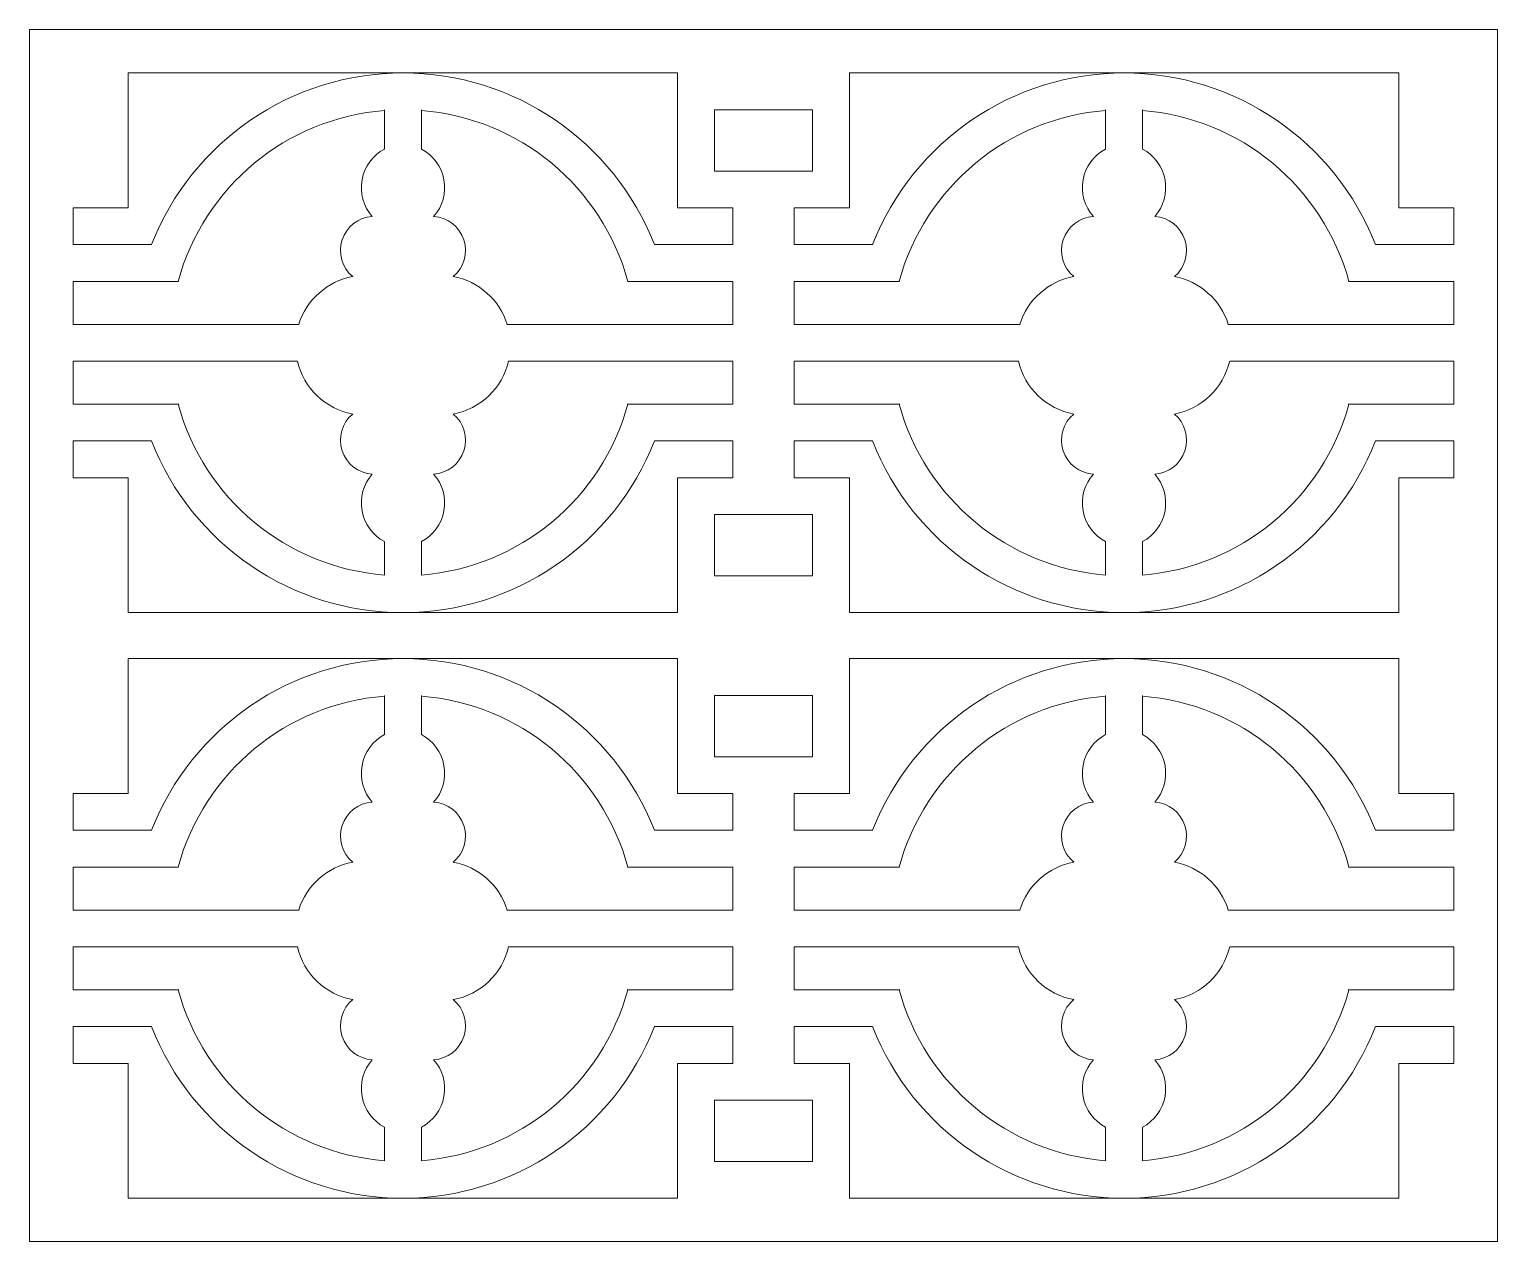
# Model space of a CAD drawing. Header units: centimetres. Extents: x -7.4 to 7.8, y -12.9 to 13.7.
# Drawn here: x -7.37 to 7.83, y -12.94 to -0.38 of the extents above; entities that cross this region are included whole.
import ezdxf

# ---------------------------------------------------------------- set-up
doc = ezdxf.new("R2010")
doc.units = ezdxf.units.CM
doc.header["$MEASUREMENT"] = 0
doc.layers.add('layer 1', color=7, linetype='Continuous')

msp = doc.modelspace()

# ---------------------------------------------------------------- linework, layer by layer
at = {"layer": 'layer 1', "color": 242, "lineweight": 9}
for points, knots in [([(-7.37067, -12.93698), (-7.37067, -12.93698), (7.83042, -12.93698), (7.83042, -12.93698), (7.83042, -12.93698), (7.83042, -12.93698), (7.83042, -0.38213), (7.83042, -0.38213), (7.83042, -0.38213), (7.83042, -0.38213), (-7.37067, -0.38213), (-7.37067, -0.38213), (-7.37067, -0.38213), (-7.37067, -0.38213), (-7.37067, -12.93698), (-7.37067, -12.93698), (-7.37067, -12.93698), (-7.37067, -12.93698), (-7.37067, -12.93698), (-7.37067, -12.93698)], [0, 0, 0, 0, 0.16666667, 0.16666667, 0.16666667, 0.16666667, 0.33333333, 0.33333333, 0.33333333, 0.33333333, 0.5, 0.5, 0.5, 0.5, 0.66666667, 0.66666667, 0.66666667, 0.66666667, 1, 1, 1, 1]), ([(-6.10185, -2.61187), (-6.10185, -2.61187), (-6.9177, -2.61187), (-6.9177, -2.61187), (-6.9177, -2.61187), (-6.9177, -2.61187), (-6.9177, -2.23081), (-6.9177, -2.23081), (-6.9177, -2.23081), (-6.9177, -2.23081), (-6.34611, -2.23081), (-6.34611, -2.23081), (-6.34611, -2.23081), (-6.34611, -2.23081), (-6.34611, -0.83361), (-6.34611, -0.83361), (-6.34611, -0.83361), (-6.34611, -0.83361), (-0.65915, -0.83361), (-0.65915, -0.83361), (-0.65915, -0.83361), (-0.65915, -0.83361), (-0.65915, -2.23081), (-0.65915, -2.23081), (-0.65915, -2.23081), (-0.65915, -2.23081), (-0.08757, -2.23081), (-0.08757, -2.23081), (-0.08757, -2.23081), (-0.08757, -2.23081), (-0.08757, -2.61187), (-0.08757, -2.61187), (-0.08757, -2.61187), (-0.08757, -2.61187), (-0.89953, -2.61187), (-0.89953, -2.61187), (-0.89953, -2.61187), (-1.31813, -1.53953), (-2.35149, -0.83361), (-3.50264, -0.83361), (-3.50264, -0.83361), (-4.65379, -0.83361), (-5.68715, -1.53953), (-6.10575, -2.61187)], [0, 0, 0, 0, 0.08333333, 0.08333333, 0.08333333, 0.08333333, 0.16666667, 0.16666667, 0.16666667, 0.16666667, 0.25, 0.25, 0.25, 0.25, 0.33333333, 0.33333333, 0.33333333, 0.33333333, 0.41666667, 0.41666667, 0.41666667, 0.41666667, 0.5, 0.5, 0.5, 0.5, 0.58333333, 0.58333333, 0.58333333, 0.58333333, 0.66666667, 0.66666667, 0.66666667, 0.66666667, 0.75, 0.75, 0.75, 0.75, 0.83333333, 0.83333333, 0.83333333, 0.83333333, 1, 1, 1, 1]), ([(1.36337, -2.61187), (1.36337, -2.61187), (0.54753, -2.61187), (0.54753, -2.61187), (0.54753, -2.61187), (0.54753, -2.61187), (0.54753, -2.23081), (0.54753, -2.23081), (0.54753, -2.23081), (0.54753, -2.23081), (1.11911, -2.23081), (1.11911, -2.23081), (1.11911, -2.23081), (1.11911, -2.23081), (1.11911, -0.83361), (1.11911, -0.83361), (1.11911, -0.83361), (1.11911, -0.83361), (6.80607, -0.83361), (6.80607, -0.83361), (6.80607, -0.83361), (6.80607, -0.83361), (6.80607, -2.23081), (6.80607, -2.23081), (6.80607, -2.23081), (6.80607, -2.23081), (7.37766, -2.23081), (7.37766, -2.23081), (7.37766, -2.23081), (7.37766, -2.23081), (7.37766, -2.61187), (7.37766, -2.61187), (7.37766, -2.61187), (7.37766, -2.61187), (6.5657, -2.61187), (6.5657, -2.61187), (6.5657, -2.61187), (6.1471, -1.53953), (5.11373, -0.83361), (3.96259, -0.83361), (3.96259, -0.83361), (2.81144, -0.83361), (1.77808, -1.53953), (1.35948, -2.61187)], [0, 0, 0, 0, 0.08333333, 0.08333333, 0.08333333, 0.08333333, 0.16666667, 0.16666667, 0.16666667, 0.16666667, 0.25, 0.25, 0.25, 0.25, 0.33333333, 0.33333333, 0.33333333, 0.33333333, 0.41666667, 0.41666667, 0.41666667, 0.41666667, 0.5, 0.5, 0.5, 0.5, 0.58333333, 0.58333333, 0.58333333, 0.58333333, 0.66666667, 0.66666667, 0.66666667, 0.66666667, 0.75, 0.75, 0.75, 0.75, 0.83333333, 0.83333333, 0.83333333, 0.83333333, 1, 1, 1, 1]), ([(-3.69317, -1.21466), (-3.69317, -1.21466), (-3.69317, -1.62127), (-3.69317, -1.62127), (-3.69317, -1.62127), (-3.81584, -1.68589), (-3.90199, -1.80334), (-3.92678, -1.93975), (-3.92678, -1.93975), (-3.95159, -2.07618), (-3.91227, -2.21643), (-3.82019, -2.32009), (-3.82019, -2.32009), (-3.96416, -2.32932), (-4.08799, -2.42535), (-4.13276, -2.56251), (-4.13276, -2.56251), (-4.17753, -2.69966), (-4.13422, -2.85026), (-4.02341, -2.94266), (-4.02341, -2.94266), (-4.28683, -2.99151), (-4.5017, -3.18189), (-4.58192, -3.43749)], [0, 0, 0, 0, 0.14285714, 0.14285714, 0.14285714, 0.14285714, 0.28571429, 0.28571429, 0.28571429, 0.28571429, 0.42857143, 0.42857143, 0.42857143, 0.42857143, 0.57142857, 0.57142857, 0.57142857, 0.57142857, 0.71428571, 0.71428571, 0.71428571, 0.71428571, 1, 1, 1, 1]), ([(-3.31211, -1.21466), (-3.31211, -1.21466), (-3.31211, -1.62127), (-3.31211, -1.62127), (-3.31211, -1.62127), (-3.18942, -1.68589), (-3.10327, -1.80334), (-3.07848, -1.93975), (-3.07848, -1.93975), (-3.05369, -2.07618), (-3.093, -2.21643), (-3.18509, -2.32009), (-3.18509, -2.32009), (-3.04111, -2.32932), (-2.91729, -2.42535), (-2.87252, -2.56251), (-2.87252, -2.56251), (-2.82773, -2.69966), (-2.87106, -2.85026), (-2.98185, -2.94266), (-2.98185, -2.94266), (-2.71845, -2.99151), (-2.50357, -3.18189), (-2.42334, -3.43749)], [0, 0, 0, 0, 0.14285714, 0.14285714, 0.14285714, 0.14285714, 0.28571429, 0.28571429, 0.28571429, 0.28571429, 0.42857143, 0.42857143, 0.42857143, 0.42857143, 0.57142857, 0.57142857, 0.57142857, 0.57142857, 0.71428571, 0.71428571, 0.71428571, 0.71428571, 1, 1, 1, 1]), ([(-0.27809, -1.84976), (-0.27809, -1.84976), (0.73806, -1.84976), (0.73806, -1.84976), (0.73806, -1.84976), (0.73806, -1.84976), (0.73806, -1.21466), (0.73806, -1.21466), (0.73806, -1.21466), (0.73806, -1.21466), (-0.27809, -1.21466), (-0.27809, -1.21466), (-0.27809, -1.21466), (-0.27809, -1.21466), (-0.27809, -1.84976), (-0.27809, -1.84976), (-0.27809, -1.84976), (-0.27809, -1.84976), (-0.27809, -1.84976), (-0.27809, -1.84976)], [0, 0, 0, 0, 0.16666667, 0.16666667, 0.16666667, 0.16666667, 0.33333333, 0.33333333, 0.33333333, 0.33333333, 0.5, 0.5, 0.5, 0.5, 0.66666667, 0.66666667, 0.66666667, 0.66666667, 1, 1, 1, 1]), ([(3.77206, -1.21466), (3.77206, -1.21466), (3.77206, -1.62127), (3.77206, -1.62127), (3.77206, -1.62127), (3.64938, -1.68589), (3.56323, -1.80334), (3.53843, -1.93975), (3.53843, -1.93975), (3.51364, -2.07618), (3.55296, -2.21643), (3.64504, -2.32009), (3.64504, -2.32009), (3.50106, -2.32932), (3.37724, -2.42535), (3.33246, -2.56251), (3.33246, -2.56251), (3.28769, -2.69966), (3.33101, -2.85026), (3.44181, -2.94266), (3.44181, -2.94266), (3.1784, -2.99151), (2.96352, -3.18189), (2.8833, -3.43749)], [0, 0, 0, 0, 0.14285714, 0.14285714, 0.14285714, 0.14285714, 0.28571429, 0.28571429, 0.28571429, 0.28571429, 0.42857143, 0.42857143, 0.42857143, 0.42857143, 0.57142857, 0.57142857, 0.57142857, 0.57142857, 0.71428571, 0.71428571, 0.71428571, 0.71428571, 1, 1, 1, 1]), ([(4.15311, -1.21466), (4.15311, -1.21466), (4.15311, -1.62127), (4.15311, -1.62127), (4.15311, -1.62127), (4.27579, -1.68589), (4.36194, -1.80334), (4.38674, -1.93975), (4.38674, -1.93975), (4.41154, -2.07618), (4.37223, -2.21643), (4.28013, -2.32009), (4.28013, -2.32009), (4.42411, -2.32932), (4.54794, -2.42535), (4.59271, -2.56251), (4.59271, -2.56251), (4.63748, -2.69966), (4.59417, -2.85026), (4.48337, -2.94266), (4.48337, -2.94266), (4.74678, -2.99151), (4.96166, -3.18189), (5.04187, -3.43749)], [0, 0, 0, 0, 0.14285714, 0.14285714, 0.14285714, 0.14285714, 0.28571429, 0.28571429, 0.28571429, 0.28571429, 0.42857143, 0.42857143, 0.42857143, 0.42857143, 0.57142857, 0.57142857, 0.57142857, 0.57142857, 0.71428571, 0.71428571, 0.71428571, 0.71428571, 1, 1, 1, 1]), ([(-3.69317, -1.2222), (-4.70787, -1.30256), (-5.56306, -2.01092), (-5.83093, -2.99292), (-5.83093, -2.99292), (-5.83093, -2.99292), (-5.82657, -2.99292), (-5.82657, -2.99292)], [0, 0, 0, 0, 0.33333333, 0.33333333, 0.33333333, 0.33333333, 1, 1, 1, 1]), ([(-3.31211, -1.2222), (-2.2974, -1.30256), (-1.44221, -2.01092), (-1.17435, -2.99292), (-1.17435, -2.99292), (-1.17435, -2.99292), (-1.17869, -2.99292), (-1.17869, -2.99292)], [0, 0, 0, 0, 0.33333333, 0.33333333, 0.33333333, 0.33333333, 1, 1, 1, 1]), ([(3.77206, -1.2222), (2.75735, -1.30256), (1.90215, -2.01092), (1.6343, -2.99292), (1.6343, -2.99292), (1.6343, -2.99292), (1.63865, -2.99292), (1.63865, -2.99292)], [0, 0, 0, 0, 0.33333333, 0.33333333, 0.33333333, 0.33333333, 1, 1, 1, 1]), ([(4.15311, -1.2222), (5.16782, -1.30256), (6.02302, -2.01092), (6.29088, -2.99292), (6.29088, -2.99292), (6.29088, -2.99292), (6.28653, -2.99292), (6.28653, -2.99292)], [0, 0, 0, 0, 0.33333333, 0.33333333, 0.33333333, 0.33333333, 1, 1, 1, 1]), ([(-4.57948, -3.43749), (-4.57948, -3.43749), (-6.9177, -3.43749), (-6.9177, -3.43749), (-6.9177, -3.43749), (-6.9177, -3.43749), (-6.9177, -2.99292), (-6.9177, -2.99292), (-6.9177, -2.99292), (-6.9177, -2.99292), (-5.83093, -2.99292), (-5.83093, -2.99292)], [0, 0, 0, 0, 0.25, 0.25, 0.25, 0.25, 0.5, 0.5, 0.5, 0.5, 1, 1, 1, 1]), ([(-1.17435, -2.99292), (-1.17435, -2.99292), (-0.08757, -2.99292), (-0.08757, -2.99292), (-0.08757, -2.99292), (-0.08757, -2.99292), (-0.08757, -3.43749), (-0.08757, -3.43749), (-0.08757, -3.43749), (-0.08757, -3.43749), (-2.42579, -3.43749), (-2.42579, -3.43749)], [0, 0, 0, 0, 0.25, 0.25, 0.25, 0.25, 0.5, 0.5, 0.5, 0.5, 1, 1, 1, 1]), ([(2.88575, -3.43749), (2.88575, -3.43749), (0.54753, -3.43749), (0.54753, -3.43749), (0.54753, -3.43749), (0.54753, -3.43749), (0.54753, -2.99292), (0.54753, -2.99292), (0.54753, -2.99292), (0.54753, -2.99292), (1.6343, -2.99292), (1.6343, -2.99292)], [0, 0, 0, 0, 0.25, 0.25, 0.25, 0.25, 0.5, 0.5, 0.5, 0.5, 1, 1, 1, 1]), ([(6.29088, -2.99292), (6.29088, -2.99292), (7.37766, -2.99292), (7.37766, -2.99292), (7.37766, -2.99292), (7.37766, -2.99292), (7.37766, -3.43749), (7.37766, -3.43749), (7.37766, -3.43749), (7.37766, -3.43749), (5.03943, -3.43749), (5.03943, -3.43749)], [0, 0, 0, 0, 0.25, 0.25, 0.25, 0.25, 0.5, 0.5, 0.5, 0.5, 1, 1, 1, 1]), ([(-5.82346, -4.26311), (-5.82346, -4.26311), (-5.83093, -4.26311), (-5.83093, -4.26311), (-5.83093, -4.26311), (-5.83093, -4.26311), (-6.9177, -4.26311), (-6.9177, -4.26311), (-6.9177, -4.26311), (-6.9177, -4.26311), (-6.9177, -3.81855), (-6.9177, -3.81855), (-6.9177, -3.81855), (-6.9177, -3.81855), (-4.59622, -3.81855), (-4.59622, -3.81855), (-4.59622, -3.81855), (-4.53092, -4.09852), (-4.30609, -4.31331), (-4.02341, -4.36573), (-4.02341, -4.36573), (-4.13422, -4.45813), (-4.17753, -4.60872), (-4.13276, -4.74589), (-4.13276, -4.74589), (-4.08799, -4.88304), (-3.96416, -4.97908), (-3.82019, -4.98831), (-3.82019, -4.98831), (-3.91227, -5.09198), (-3.95157, -5.23223), (-3.92678, -5.36865), (-3.92678, -5.36865), (-3.90199, -5.50507), (-3.81584, -5.62251), (-3.69317, -5.68714), (-3.69317, -5.68714), (-3.69317, -5.68714), (-3.69317, -6.03385), (-3.69317, -6.03385), (-3.69317, -6.03385), (-4.70787, -5.95349), (-5.56306, -5.24511), (-5.83093, -4.26311)], [0, 0, 0, 0, 0.08333333, 0.08333333, 0.08333333, 0.08333333, 0.16666667, 0.16666667, 0.16666667, 0.16666667, 0.25, 0.25, 0.25, 0.25, 0.33333333, 0.33333333, 0.33333333, 0.33333333, 0.41666667, 0.41666667, 0.41666667, 0.41666667, 0.5, 0.5, 0.5, 0.5, 0.58333333, 0.58333333, 0.58333333, 0.58333333, 0.66666667, 0.66666667, 0.66666667, 0.66666667, 0.75, 0.75, 0.75, 0.75, 0.83333333, 0.83333333, 0.83333333, 0.83333333, 1, 1, 1, 1]), ([(-1.17435, -4.26311), (-1.44221, -5.24511), (-2.2974, -5.95349), (-3.31211, -6.03385), (-3.31211, -6.03385), (-3.31211, -6.03385), (-3.31211, -5.68714), (-3.31211, -5.68714), (-3.31211, -5.68714), (-3.18944, -5.62251), (-3.10329, -5.50507), (-3.07848, -5.36865), (-3.07848, -5.36865), (-3.05369, -5.23223), (-3.093, -5.09198), (-3.18509, -4.98831), (-3.18509, -4.98831), (-3.0411, -4.97908), (-2.91729, -4.88304), (-2.87252, -4.74589), (-2.87252, -4.74589), (-2.82774, -4.60872), (-2.87106, -4.45813), (-2.98185, -4.36573), (-2.98185, -4.36573), (-2.69919, -4.31331), (-2.47435, -4.09852), (-2.40905, -3.81855), (-2.40905, -3.81855), (-2.40905, -3.81855), (-0.08757, -3.81855), (-0.08757, -3.81855), (-0.08757, -3.81855), (-0.08757, -3.81855), (-0.08757, -4.26311), (-0.08757, -4.26311), (-0.08757, -4.26311), (-0.08757, -4.26311), (-1.17435, -4.26311), (-1.17435, -4.26311), (-1.17435, -4.26311), (-1.17435, -4.26311), (-1.18181, -4.26311), (-1.18181, -4.26311)], [0, 0, 0, 0, 0.08333333, 0.08333333, 0.08333333, 0.08333333, 0.16666667, 0.16666667, 0.16666667, 0.16666667, 0.25, 0.25, 0.25, 0.25, 0.33333333, 0.33333333, 0.33333333, 0.33333333, 0.41666667, 0.41666667, 0.41666667, 0.41666667, 0.5, 0.5, 0.5, 0.5, 0.58333333, 0.58333333, 0.58333333, 0.58333333, 0.66666667, 0.66666667, 0.66666667, 0.66666667, 0.75, 0.75, 0.75, 0.75, 0.83333333, 0.83333333, 0.83333333, 0.83333333, 1, 1, 1, 1]), ([(1.6343, -4.26311), (1.90215, -5.24511), (2.75735, -5.95349), (3.77206, -6.03385), (3.77206, -6.03385), (3.77206, -6.03385), (3.77206, -5.68714), (3.77206, -5.68714), (3.77206, -5.68714), (3.64938, -5.62251), (3.56323, -5.50507), (3.53844, -5.36865), (3.53844, -5.36865), (3.51364, -5.23223), (3.55296, -5.09198), (3.64504, -4.98831), (3.64504, -4.98831), (3.50106, -4.97908), (3.37724, -4.88304), (3.33246, -4.74589), (3.33246, -4.74589), (3.28769, -4.60872), (3.33101, -4.45813), (3.44181, -4.36573), (3.44181, -4.36573), (3.15914, -4.31331), (2.9343, -4.09852), (2.869, -3.81855), (2.869, -3.81855), (2.869, -3.81855), (0.54753, -3.81855), (0.54753, -3.81855), (0.54753, -3.81855), (0.54753, -3.81855), (0.54753, -4.26311), (0.54753, -4.26311), (0.54753, -4.26311), (0.54753, -4.26311), (1.6343, -4.26311), (1.6343, -4.26311), (1.6343, -4.26311), (1.6343, -4.26311), (1.64177, -4.26311), (1.64177, -4.26311)], [0, 0, 0, 0, 0.08333333, 0.08333333, 0.08333333, 0.08333333, 0.16666667, 0.16666667, 0.16666667, 0.16666667, 0.25, 0.25, 0.25, 0.25, 0.33333333, 0.33333333, 0.33333333, 0.33333333, 0.41666667, 0.41666667, 0.41666667, 0.41666667, 0.5, 0.5, 0.5, 0.5, 0.58333333, 0.58333333, 0.58333333, 0.58333333, 0.66666667, 0.66666667, 0.66666667, 0.66666667, 0.75, 0.75, 0.75, 0.75, 0.83333333, 0.83333333, 0.83333333, 0.83333333, 1, 1, 1, 1]), ([(6.28342, -4.26311), (6.28342, -4.26311), (6.29088, -4.26311), (6.29088, -4.26311), (6.29088, -4.26311), (6.29088, -4.26311), (7.37766, -4.26311), (7.37766, -4.26311), (7.37766, -4.26311), (7.37766, -4.26311), (7.37766, -3.81855), (7.37766, -3.81855), (7.37766, -3.81855), (7.37766, -3.81855), (5.05617, -3.81855), (5.05617, -3.81855), (5.05617, -3.81855), (4.99087, -4.09852), (4.76604, -4.31331), (4.48337, -4.36573), (4.48337, -4.36573), (4.59417, -4.45813), (4.63748, -4.60872), (4.59271, -4.74589), (4.59271, -4.74589), (4.54794, -4.88304), (4.42411, -4.97908), (4.28013, -4.98831), (4.28013, -4.98831), (4.37223, -5.09198), (4.41154, -5.23223), (4.38673, -5.36865), (4.38673, -5.36865), (4.36194, -5.50507), (4.27579, -5.62251), (4.15311, -5.68714), (4.15311, -5.68714), (4.15311, -5.68714), (4.15311, -6.03385), (4.15311, -6.03385), (4.15311, -6.03385), (5.16782, -5.95349), (6.02302, -5.24511), (6.29088, -4.26311)], [0, 0, 0, 0, 0.08333333, 0.08333333, 0.08333333, 0.08333333, 0.16666667, 0.16666667, 0.16666667, 0.16666667, 0.25, 0.25, 0.25, 0.25, 0.33333333, 0.33333333, 0.33333333, 0.33333333, 0.41666667, 0.41666667, 0.41666667, 0.41666667, 0.5, 0.5, 0.5, 0.5, 0.58333333, 0.58333333, 0.58333333, 0.58333333, 0.66666667, 0.66666667, 0.66666667, 0.66666667, 0.75, 0.75, 0.75, 0.75, 0.83333333, 0.83333333, 0.83333333, 0.83333333, 1, 1, 1, 1]), ([(-6.34611, -6.42243), (-6.34611, -6.42243), (-6.34611, -5.02522), (-6.34611, -5.02522), (-6.34611, -5.02522), (-6.34611, -5.02522), (-6.9177, -5.02522), (-6.9177, -5.02522), (-6.9177, -5.02522), (-6.9177, -5.02522), (-6.9177, -4.64417), (-6.9177, -4.64417), (-6.9177, -4.64417), (-6.9177, -4.64417), (-6.10575, -4.64417), (-6.10575, -4.64417), (-6.10575, -4.64417), (-5.68715, -5.71652), (-4.65379, -6.42243), (-3.50264, -6.42243), (-3.50264, -6.42243), (-2.35149, -6.42243), (-1.31813, -5.71652), (-0.89953, -4.64417), (-0.89953, -4.64417), (-0.89953, -4.64417), (-0.08757, -4.64417), (-0.08757, -4.64417), (-0.08757, -4.64417), (-0.08757, -4.64417), (-0.08757, -5.02522), (-0.08757, -5.02522), (-0.08757, -5.02522), (-0.08757, -5.02522), (-0.65915, -5.02522), (-0.65915, -5.02522), (-0.65915, -5.02522), (-0.65915, -5.02522), (-0.65915, -6.42243), (-0.65915, -6.42243)], [0, 0, 0, 0, 0.09090909, 0.09090909, 0.09090909, 0.09090909, 0.18181818, 0.18181818, 0.18181818, 0.18181818, 0.27272727, 0.27272727, 0.27272727, 0.27272727, 0.36363636, 0.36363636, 0.36363636, 0.36363636, 0.45454545, 0.45454545, 0.45454545, 0.45454545, 0.54545455, 0.54545455, 0.54545455, 0.54545455, 0.63636364, 0.63636364, 0.63636364, 0.63636364, 0.72727273, 0.72727273, 0.72727273, 0.72727273, 0.81818182, 0.81818182, 0.81818182, 0.81818182, 1, 1, 1, 1]), ([(1.11911, -6.42243), (1.11911, -6.42243), (1.11911, -5.02522), (1.11911, -5.02522), (1.11911, -5.02522), (1.11911, -5.02522), (0.54753, -5.02522), (0.54753, -5.02522), (0.54753, -5.02522), (0.54753, -5.02522), (0.54753, -4.64417), (0.54753, -4.64417), (0.54753, -4.64417), (0.54753, -4.64417), (1.35948, -4.64417), (1.35948, -4.64417), (1.35948, -4.64417), (1.77808, -5.71652), (2.81144, -6.42243), (3.96259, -6.42243), (3.96259, -6.42243), (5.11373, -6.42243), (6.1471, -5.71652), (6.5657, -4.64417), (6.5657, -4.64417), (6.5657, -4.64417), (7.37766, -4.64417), (7.37766, -4.64417), (7.37766, -4.64417), (7.37766, -4.64417), (7.37766, -5.02522), (7.37766, -5.02522), (7.37766, -5.02522), (7.37766, -5.02522), (6.80607, -5.02522), (6.80607, -5.02522), (6.80607, -5.02522), (6.80607, -5.02522), (6.80607, -6.42243), (6.80607, -6.42243)], [0, 0, 0, 0, 0.09090909, 0.09090909, 0.09090909, 0.09090909, 0.18181818, 0.18181818, 0.18181818, 0.18181818, 0.27272727, 0.27272727, 0.27272727, 0.27272727, 0.36363636, 0.36363636, 0.36363636, 0.36363636, 0.45454545, 0.45454545, 0.45454545, 0.45454545, 0.54545455, 0.54545455, 0.54545455, 0.54545455, 0.63636364, 0.63636364, 0.63636364, 0.63636364, 0.72727273, 0.72727273, 0.72727273, 0.72727273, 0.81818182, 0.81818182, 0.81818182, 0.81818182, 1, 1, 1, 1]), ([(-0.27809, -5.40628), (-0.27809, -5.40628), (0.73806, -5.40628), (0.73806, -5.40628), (0.73806, -5.40628), (0.73806, -5.40628), (0.73806, -6.04137), (0.73806, -6.04137), (0.73806, -6.04137), (0.73806, -6.04137), (-0.27809, -6.04137), (-0.27809, -6.04137), (-0.27809, -6.04137), (-0.27809, -6.04137), (-0.27809, -5.40628), (-0.27809, -5.40628), (-0.27809, -5.40628), (-0.27809, -5.40628), (-0.27809, -5.40628), (-0.27809, -5.40628)], [0, 0, 0, 0, 0.16666667, 0.16666667, 0.16666667, 0.16666667, 0.33333333, 0.33333333, 0.33333333, 0.33333333, 0.5, 0.5, 0.5, 0.5, 0.66666667, 0.66666667, 0.66666667, 0.66666667, 1, 1, 1, 1]), ([(-6.34611, -6.42243), (-6.34611, -6.42243), (-0.65915, -6.42243), (-0.65915, -6.42243), (-0.65915, -6.42243), (-0.65915, -6.42243), (-6.34611, -6.42243), (-6.34611, -6.42243), (-6.34611, -6.42243), (-6.34611, -6.42243), (-6.34611, -6.42243), (-6.34611, -6.42243)], [0, 0, 0, 0, 0.25, 0.25, 0.25, 0.25, 0.5, 0.5, 0.5, 0.5, 1, 1, 1, 1]), ([(1.11911, -6.42243), (1.11911, -6.42243), (6.80607, -6.42243), (6.80607, -6.42243), (6.80607, -6.42243), (6.80607, -6.42243), (1.11911, -6.42243), (1.11911, -6.42243), (1.11911, -6.42243), (1.11911, -6.42243), (1.11911, -6.42243), (1.11911, -6.42243)], [0, 0, 0, 0, 0.25, 0.25, 0.25, 0.25, 0.5, 0.5, 0.5, 0.5, 1, 1, 1, 1]), ([(-6.10185, -8.677), (-6.10185, -8.677), (-6.9177, -8.677), (-6.9177, -8.677), (-6.9177, -8.677), (-6.9177, -8.677), (-6.9177, -8.29594), (-6.9177, -8.29594), (-6.9177, -8.29594), (-6.9177, -8.29594), (-6.34611, -8.29594), (-6.34611, -8.29594), (-6.34611, -8.29594), (-6.34611, -8.29594), (-6.34611, -6.89875), (-6.34611, -6.89875), (-6.34611, -6.89875), (-6.34611, -6.89875), (-0.65915, -6.89875), (-0.65915, -6.89875), (-0.65915, -6.89875), (-0.65915, -6.89875), (-0.65915, -8.29594), (-0.65915, -8.29594), (-0.65915, -8.29594), (-0.65915, -8.29594), (-0.08757, -8.29594), (-0.08757, -8.29594), (-0.08757, -8.29594), (-0.08757, -8.29594), (-0.08757, -8.677), (-0.08757, -8.677), (-0.08757, -8.677), (-0.08757, -8.677), (-0.89953, -8.677), (-0.89953, -8.677), (-0.89953, -8.677), (-1.31813, -7.60468), (-2.35149, -6.89875), (-3.50264, -6.89875), (-3.50264, -6.89875), (-4.65379, -6.89875), (-5.68715, -7.60468), (-6.10575, -8.677)], [0, 0, 0, 0, 0.08333333, 0.08333333, 0.08333333, 0.08333333, 0.16666667, 0.16666667, 0.16666667, 0.16666667, 0.25, 0.25, 0.25, 0.25, 0.33333333, 0.33333333, 0.33333333, 0.33333333, 0.41666667, 0.41666667, 0.41666667, 0.41666667, 0.5, 0.5, 0.5, 0.5, 0.58333333, 0.58333333, 0.58333333, 0.58333333, 0.66666667, 0.66666667, 0.66666667, 0.66666667, 0.75, 0.75, 0.75, 0.75, 0.83333333, 0.83333333, 0.83333333, 0.83333333, 1, 1, 1, 1]), ([(1.36337, -8.677), (1.36337, -8.677), (0.54753, -8.677), (0.54753, -8.677), (0.54753, -8.677), (0.54753, -8.677), (0.54753, -8.29594), (0.54753, -8.29594), (0.54753, -8.29594), (0.54753, -8.29594), (1.11911, -8.29594), (1.11911, -8.29594), (1.11911, -8.29594), (1.11911, -8.29594), (1.11911, -6.89875), (1.11911, -6.89875), (1.11911, -6.89875), (1.11911, -6.89875), (6.80607, -6.89875), (6.80607, -6.89875), (6.80607, -6.89875), (6.80607, -6.89875), (6.80607, -8.29594), (6.80607, -8.29594), (6.80607, -8.29594), (6.80607, -8.29594), (7.37766, -8.29594), (7.37766, -8.29594), (7.37766, -8.29594), (7.37766, -8.29594), (7.37766, -8.677), (7.37766, -8.677), (7.37766, -8.677), (7.37766, -8.677), (6.5657, -8.677), (6.5657, -8.677), (6.5657, -8.677), (6.1471, -7.60468), (5.11373, -6.89875), (3.96259, -6.89875), (3.96259, -6.89875), (2.81144, -6.89875), (1.77808, -7.60468), (1.35948, -8.677)], [0, 0, 0, 0, 0.08333333, 0.08333333, 0.08333333, 0.08333333, 0.16666667, 0.16666667, 0.16666667, 0.16666667, 0.25, 0.25, 0.25, 0.25, 0.33333333, 0.33333333, 0.33333333, 0.33333333, 0.41666667, 0.41666667, 0.41666667, 0.41666667, 0.5, 0.5, 0.5, 0.5, 0.58333333, 0.58333333, 0.58333333, 0.58333333, 0.66666667, 0.66666667, 0.66666667, 0.66666667, 0.75, 0.75, 0.75, 0.75, 0.83333333, 0.83333333, 0.83333333, 0.83333333, 1, 1, 1, 1]), ([(-3.69317, -7.28734), (-4.70787, -7.36771), (-5.56306, -8.07605), (-5.83093, -9.05806), (-5.83093, -9.05806), (-5.83093, -9.05806), (-5.82657, -9.05806), (-5.82657, -9.05806)], [0, 0, 0, 0, 0.33333333, 0.33333333, 0.33333333, 0.33333333, 1, 1, 1, 1]), ([(-3.69317, -7.27981), (-3.69317, -7.27981), (-3.69317, -7.68642), (-3.69317, -7.68642), (-3.69317, -7.68642), (-3.81584, -7.75104), (-3.90199, -7.86847), (-3.92678, -8.00489), (-3.92678, -8.00489), (-3.95159, -8.14131), (-3.91227, -8.28156), (-3.82019, -8.38522), (-3.82019, -8.38522), (-3.96416, -8.39446), (-4.08799, -8.49048), (-4.13276, -8.62764), (-4.13276, -8.62764), (-4.17753, -8.76479), (-4.13422, -8.91539), (-4.02341, -9.00779), (-4.02341, -9.00779), (-4.28683, -9.05664), (-4.5017, -9.24702), (-4.58192, -9.50262)], [0, 0, 0, 0, 0.14285714, 0.14285714, 0.14285714, 0.14285714, 0.28571429, 0.28571429, 0.28571429, 0.28571429, 0.42857143, 0.42857143, 0.42857143, 0.42857143, 0.57142857, 0.57142857, 0.57142857, 0.57142857, 0.71428571, 0.71428571, 0.71428571, 0.71428571, 1, 1, 1, 1]), ([(-3.31211, -7.27981), (-3.31211, -7.27981), (-3.31211, -7.68642), (-3.31211, -7.68642), (-3.31211, -7.68642), (-3.18942, -7.75104), (-3.10327, -7.86847), (-3.07848, -8.00489), (-3.07848, -8.00489), (-3.05369, -8.14131), (-3.093, -8.28156), (-3.18509, -8.38522), (-3.18509, -8.38522), (-3.04111, -8.39446), (-2.91729, -8.49048), (-2.87252, -8.62764), (-2.87252, -8.62764), (-2.82773, -8.76479), (-2.87106, -8.91539), (-2.98185, -9.00779), (-2.98185, -9.00779), (-2.71845, -9.05664), (-2.50357, -9.24702), (-2.42334, -9.50262)], [0, 0, 0, 0, 0.14285714, 0.14285714, 0.14285714, 0.14285714, 0.28571429, 0.28571429, 0.28571429, 0.28571429, 0.42857143, 0.42857143, 0.42857143, 0.42857143, 0.57142857, 0.57142857, 0.57142857, 0.57142857, 0.71428571, 0.71428571, 0.71428571, 0.71428571, 1, 1, 1, 1]), ([(-3.31211, -7.28734), (-2.2974, -7.36771), (-1.44221, -8.07605), (-1.17435, -9.05806), (-1.17435, -9.05806), (-1.17435, -9.05806), (-1.17869, -9.05806), (-1.17869, -9.05806)], [0, 0, 0, 0, 0.33333333, 0.33333333, 0.33333333, 0.33333333, 1, 1, 1, 1]), ([(-0.27809, -7.91489), (-0.27809, -7.91489), (0.73806, -7.91489), (0.73806, -7.91489), (0.73806, -7.91489), (0.73806, -7.91489), (0.73806, -7.27981), (0.73806, -7.27981), (0.73806, -7.27981), (0.73806, -7.27981), (-0.27809, -7.27981), (-0.27809, -7.27981), (-0.27809, -7.27981), (-0.27809, -7.27981), (-0.27809, -7.91489), (-0.27809, -7.91489), (-0.27809, -7.91489), (-0.27809, -7.91489), (-0.27809, -7.91489), (-0.27809, -7.91489)], [0, 0, 0, 0, 0.16666667, 0.16666667, 0.16666667, 0.16666667, 0.33333333, 0.33333333, 0.33333333, 0.33333333, 0.5, 0.5, 0.5, 0.5, 0.66666667, 0.66666667, 0.66666667, 0.66666667, 1, 1, 1, 1]), ([(3.77206, -7.28734), (2.75735, -7.36771), (1.90215, -8.07605), (1.6343, -9.05806), (1.6343, -9.05806), (1.6343, -9.05806), (1.63865, -9.05806), (1.63865, -9.05806)], [0, 0, 0, 0, 0.33333333, 0.33333333, 0.33333333, 0.33333333, 1, 1, 1, 1]), ([(3.77206, -7.27981), (3.77206, -7.27981), (3.77206, -7.68642), (3.77206, -7.68642), (3.77206, -7.68642), (3.64938, -7.75104), (3.56323, -7.86847), (3.53843, -8.00489), (3.53843, -8.00489), (3.51364, -8.14131), (3.55296, -8.28156), (3.64504, -8.38522), (3.64504, -8.38522), (3.50106, -8.39446), (3.37724, -8.49048), (3.33246, -8.62764), (3.33246, -8.62764), (3.28769, -8.76479), (3.33101, -8.91539), (3.44181, -9.00779), (3.44181, -9.00779), (3.1784, -9.05664), (2.96352, -9.24702), (2.8833, -9.50262)], [0, 0, 0, 0, 0.14285714, 0.14285714, 0.14285714, 0.14285714, 0.28571429, 0.28571429, 0.28571429, 0.28571429, 0.42857143, 0.42857143, 0.42857143, 0.42857143, 0.57142857, 0.57142857, 0.57142857, 0.57142857, 0.71428571, 0.71428571, 0.71428571, 0.71428571, 1, 1, 1, 1]), ([(4.15311, -7.27981), (4.15311, -7.27981), (4.15311, -7.68642), (4.15311, -7.68642), (4.15311, -7.68642), (4.27579, -7.75104), (4.36194, -7.86847), (4.38674, -8.00489), (4.38674, -8.00489), (4.41154, -8.14131), (4.37223, -8.28156), (4.28013, -8.38522), (4.28013, -8.38522), (4.42411, -8.39446), (4.54794, -8.49048), (4.59271, -8.62764), (4.59271, -8.62764), (4.63748, -8.76479), (4.59417, -8.91539), (4.48337, -9.00779), (4.48337, -9.00779), (4.74678, -9.05664), (4.96166, -9.24702), (5.04187, -9.50262)], [0, 0, 0, 0, 0.14285714, 0.14285714, 0.14285714, 0.14285714, 0.28571429, 0.28571429, 0.28571429, 0.28571429, 0.42857143, 0.42857143, 0.42857143, 0.42857143, 0.57142857, 0.57142857, 0.57142857, 0.57142857, 0.71428571, 0.71428571, 0.71428571, 0.71428571, 1, 1, 1, 1]), ([(4.15311, -7.28734), (5.16782, -7.36771), (6.02302, -8.07605), (6.29088, -9.05806), (6.29088, -9.05806), (6.29088, -9.05806), (6.28653, -9.05806), (6.28653, -9.05806)], [0, 0, 0, 0, 0.33333333, 0.33333333, 0.33333333, 0.33333333, 1, 1, 1, 1]), ([(-4.57948, -9.50262), (-4.57948, -9.50262), (-6.9177, -9.50262), (-6.9177, -9.50262), (-6.9177, -9.50262), (-6.9177, -9.50262), (-6.9177, -9.05806), (-6.9177, -9.05806), (-6.9177, -9.05806), (-6.9177, -9.05806), (-5.83093, -9.05806), (-5.83093, -9.05806)], [0, 0, 0, 0, 0.25, 0.25, 0.25, 0.25, 0.5, 0.5, 0.5, 0.5, 1, 1, 1, 1]), ([(-1.17435, -9.05806), (-1.17435, -9.05806), (-0.08757, -9.05806), (-0.08757, -9.05806), (-0.08757, -9.05806), (-0.08757, -9.05806), (-0.08757, -9.50262), (-0.08757, -9.50262), (-0.08757, -9.50262), (-0.08757, -9.50262), (-2.42579, -9.50262), (-2.42579, -9.50262)], [0, 0, 0, 0, 0.25, 0.25, 0.25, 0.25, 0.5, 0.5, 0.5, 0.5, 1, 1, 1, 1]), ([(2.88575, -9.50262), (2.88575, -9.50262), (0.54753, -9.50262), (0.54753, -9.50262), (0.54753, -9.50262), (0.54753, -9.50262), (0.54753, -9.05806), (0.54753, -9.05806), (0.54753, -9.05806), (0.54753, -9.05806), (1.6343, -9.05806), (1.6343, -9.05806)], [0, 0, 0, 0, 0.25, 0.25, 0.25, 0.25, 0.5, 0.5, 0.5, 0.5, 1, 1, 1, 1]), ([(6.29088, -9.05806), (6.29088, -9.05806), (7.37766, -9.05806), (7.37766, -9.05806), (7.37766, -9.05806), (7.37766, -9.05806), (7.37766, -9.50262), (7.37766, -9.50262), (7.37766, -9.50262), (7.37766, -9.50262), (5.03943, -9.50262), (5.03943, -9.50262)], [0, 0, 0, 0, 0.25, 0.25, 0.25, 0.25, 0.5, 0.5, 0.5, 0.5, 1, 1, 1, 1]), ([(-5.83093, -10.32824), (-5.56306, -11.31025), (-4.70787, -12.01862), (-3.69317, -12.09898), (-3.69317, -12.09898), (-3.69317, -12.09898), (-3.69317, -11.75227), (-3.69317, -11.75227), (-3.69317, -11.75227), (-3.81584, -11.68764), (-3.90199, -11.5702), (-3.92678, -11.43378), (-3.92678, -11.43378), (-3.95157, -11.29736), (-3.91227, -11.15711), (-3.82019, -11.05344), (-3.82019, -11.05344), (-3.96416, -11.04421), (-4.08799, -10.94817), (-4.13276, -10.81102), (-4.13276, -10.81102), (-4.17753, -10.67386), (-4.13422, -10.52326), (-4.02341, -10.43086), (-4.02341, -10.43086), (-4.30609, -10.37844), (-4.53092, -10.16366), (-4.59622, -9.88368), (-4.59622, -9.88368), (-4.59622, -9.88368), (-6.9177, -9.88368), (-6.9177, -9.88368), (-6.9177, -9.88368), (-6.9177, -9.88368), (-6.9177, -10.32824), (-6.9177, -10.32824), (-6.9177, -10.32824), (-6.9177, -10.32824), (-5.83093, -10.32824), (-5.83093, -10.32824), (-5.83093, -10.32824), (-5.83093, -10.32824), (-5.82346, -10.32824), (-5.82346, -10.32824)], [0, 0, 0, 0, 0.08333333, 0.08333333, 0.08333333, 0.08333333, 0.16666667, 0.16666667, 0.16666667, 0.16666667, 0.25, 0.25, 0.25, 0.25, 0.33333333, 0.33333333, 0.33333333, 0.33333333, 0.41666667, 0.41666667, 0.41666667, 0.41666667, 0.5, 0.5, 0.5, 0.5, 0.58333333, 0.58333333, 0.58333333, 0.58333333, 0.66666667, 0.66666667, 0.66666667, 0.66666667, 0.75, 0.75, 0.75, 0.75, 0.83333333, 0.83333333, 0.83333333, 0.83333333, 1, 1, 1, 1]), ([(-1.17435, -10.32824), (-1.44221, -11.31025), (-2.2974, -12.01862), (-3.31211, -12.09898), (-3.31211, -12.09898), (-3.31211, -12.09898), (-3.31211, -11.75227), (-3.31211, -11.75227), (-3.31211, -11.75227), (-3.18944, -11.68764), (-3.10329, -11.5702), (-3.07848, -11.43378), (-3.07848, -11.43378), (-3.05369, -11.29736), (-3.093, -11.15711), (-3.18509, -11.05344), (-3.18509, -11.05344), (-3.0411, -11.04421), (-2.91729, -10.94817), (-2.87252, -10.81102), (-2.87252, -10.81102), (-2.82774, -10.67386), (-2.87106, -10.52326), (-2.98185, -10.43086), (-2.98185, -10.43086), (-2.69919, -10.37844), (-2.47435, -10.16366), (-2.40905, -9.88368), (-2.40905, -9.88368), (-2.40905, -9.88368), (-0.08757, -9.88368), (-0.08757, -9.88368), (-0.08757, -9.88368), (-0.08757, -9.88368), (-0.08757, -10.32824), (-0.08757, -10.32824), (-0.08757, -10.32824), (-0.08757, -10.32824), (-1.17435, -10.32824), (-1.17435, -10.32824), (-1.17435, -10.32824), (-1.17435, -10.32824), (-1.18181, -10.32824), (-1.18181, -10.32824)], [0, 0, 0, 0, 0.08333333, 0.08333333, 0.08333333, 0.08333333, 0.16666667, 0.16666667, 0.16666667, 0.16666667, 0.25, 0.25, 0.25, 0.25, 0.33333333, 0.33333333, 0.33333333, 0.33333333, 0.41666667, 0.41666667, 0.41666667, 0.41666667, 0.5, 0.5, 0.5, 0.5, 0.58333333, 0.58333333, 0.58333333, 0.58333333, 0.66666667, 0.66666667, 0.66666667, 0.66666667, 0.75, 0.75, 0.75, 0.75, 0.83333333, 0.83333333, 0.83333333, 0.83333333, 1, 1, 1, 1]), ([(1.64177, -10.32824), (1.64177, -10.32824), (1.6343, -10.32824), (1.6343, -10.32824), (1.6343, -10.32824), (1.6343, -10.32824), (0.54753, -10.32824), (0.54753, -10.32824), (0.54753, -10.32824), (0.54753, -10.32824), (0.54753, -9.88368), (0.54753, -9.88368), (0.54753, -9.88368), (0.54753, -9.88368), (2.869, -9.88368), (2.869, -9.88368), (2.869, -9.88368), (2.9343, -10.16366), (3.15914, -10.37844), (3.44181, -10.43086), (3.44181, -10.43086), (3.33101, -10.52326), (3.28769, -10.67386), (3.33246, -10.81102), (3.33246, -10.81102), (3.37724, -10.94817), (3.50106, -11.04421), (3.64504, -11.05344), (3.64504, -11.05344), (3.55296, -11.15711), (3.51364, -11.29736), (3.53844, -11.43378), (3.53844, -11.43378), (3.56323, -11.5702), (3.64938, -11.68764), (3.77206, -11.75227), (3.77206, -11.75227), (3.77206, -11.75227), (3.77206, -12.09898), (3.77206, -12.09898), (3.77206, -12.09898), (2.75735, -12.01862), (1.90215, -11.31025), (1.6343, -10.32824)], [0, 0, 0, 0, 0.08333333, 0.08333333, 0.08333333, 0.08333333, 0.16666667, 0.16666667, 0.16666667, 0.16666667, 0.25, 0.25, 0.25, 0.25, 0.33333333, 0.33333333, 0.33333333, 0.33333333, 0.41666667, 0.41666667, 0.41666667, 0.41666667, 0.5, 0.5, 0.5, 0.5, 0.58333333, 0.58333333, 0.58333333, 0.58333333, 0.66666667, 0.66666667, 0.66666667, 0.66666667, 0.75, 0.75, 0.75, 0.75, 0.83333333, 0.83333333, 0.83333333, 0.83333333, 1, 1, 1, 1]), ([(6.29088, -10.32824), (6.02302, -11.31025), (5.16782, -12.01862), (4.15311, -12.09898), (4.15311, -12.09898), (4.15311, -12.09898), (4.15311, -11.75227), (4.15311, -11.75227), (4.15311, -11.75227), (4.27579, -11.68764), (4.36194, -11.5702), (4.38673, -11.43378), (4.38673, -11.43378), (4.41154, -11.29736), (4.37223, -11.15711), (4.28013, -11.05344), (4.28013, -11.05344), (4.42411, -11.04421), (4.54794, -10.94817), (4.59271, -10.81102), (4.59271, -10.81102), (4.63748, -10.67386), (4.59417, -10.52326), (4.48337, -10.43086), (4.48337, -10.43086), (4.76604, -10.37844), (4.99087, -10.16366), (5.05617, -9.88368), (5.05617, -9.88368), (5.05617, -9.88368), (7.37766, -9.88368), (7.37766, -9.88368), (7.37766, -9.88368), (7.37766, -9.88368), (7.37766, -10.32824), (7.37766, -10.32824), (7.37766, -10.32824), (7.37766, -10.32824), (6.29088, -10.32824), (6.29088, -10.32824), (6.29088, -10.32824), (6.29088, -10.32824), (6.28342, -10.32824), (6.28342, -10.32824)], [0, 0, 0, 0, 0.08333333, 0.08333333, 0.08333333, 0.08333333, 0.16666667, 0.16666667, 0.16666667, 0.16666667, 0.25, 0.25, 0.25, 0.25, 0.33333333, 0.33333333, 0.33333333, 0.33333333, 0.41666667, 0.41666667, 0.41666667, 0.41666667, 0.5, 0.5, 0.5, 0.5, 0.58333333, 0.58333333, 0.58333333, 0.58333333, 0.66666667, 0.66666667, 0.66666667, 0.66666667, 0.75, 0.75, 0.75, 0.75, 0.83333333, 0.83333333, 0.83333333, 0.83333333, 1, 1, 1, 1]), ([(-6.34611, -12.48756), (-6.34611, -12.48756), (-6.34611, -11.09036), (-6.34611, -11.09036), (-6.34611, -11.09036), (-6.34611, -11.09036), (-6.9177, -11.09036), (-6.9177, -11.09036), (-6.9177, -11.09036), (-6.9177, -11.09036), (-6.9177, -10.7093), (-6.9177, -10.7093), (-6.9177, -10.7093), (-6.9177, -10.7093), (-6.10575, -10.7093), (-6.10575, -10.7093), (-6.10575, -10.7093), (-5.68715, -11.78165), (-4.65379, -12.48756), (-3.50264, -12.48756), (-3.50264, -12.48756), (-2.35149, -12.48756), (-1.31813, -11.78165), (-0.89953, -10.7093), (-0.89953, -10.7093), (-0.89953, -10.7093), (-0.08757, -10.7093), (-0.08757, -10.7093), (-0.08757, -10.7093), (-0.08757, -10.7093), (-0.08757, -11.09036), (-0.08757, -11.09036), (-0.08757, -11.09036), (-0.08757, -11.09036), (-0.65915, -11.09036), (-0.65915, -11.09036), (-0.65915, -11.09036), (-0.65915, -11.09036), (-0.65915, -12.48756), (-0.65915, -12.48756)], [0, 0, 0, 0, 0.09090909, 0.09090909, 0.09090909, 0.09090909, 0.18181818, 0.18181818, 0.18181818, 0.18181818, 0.27272727, 0.27272727, 0.27272727, 0.27272727, 0.36363636, 0.36363636, 0.36363636, 0.36363636, 0.45454545, 0.45454545, 0.45454545, 0.45454545, 0.54545455, 0.54545455, 0.54545455, 0.54545455, 0.63636364, 0.63636364, 0.63636364, 0.63636364, 0.72727273, 0.72727273, 0.72727273, 0.72727273, 0.81818182, 0.81818182, 0.81818182, 0.81818182, 1, 1, 1, 1]), ([(1.11911, -12.48756), (1.11911, -12.48756), (1.11911, -11.09036), (1.11911, -11.09036), (1.11911, -11.09036), (1.11911, -11.09036), (0.54753, -11.09036), (0.54753, -11.09036), (0.54753, -11.09036), (0.54753, -11.09036), (0.54753, -10.7093), (0.54753, -10.7093), (0.54753, -10.7093), (0.54753, -10.7093), (1.35948, -10.7093), (1.35948, -10.7093), (1.35948, -10.7093), (1.77808, -11.78165), (2.81144, -12.48756), (3.96259, -12.48756), (3.96259, -12.48756), (5.11373, -12.48756), (6.1471, -11.78165), (6.5657, -10.7093), (6.5657, -10.7093), (6.5657, -10.7093), (7.37766, -10.7093), (7.37766, -10.7093), (7.37766, -10.7093), (7.37766, -10.7093), (7.37766, -11.09036), (7.37766, -11.09036), (7.37766, -11.09036), (7.37766, -11.09036), (6.80607, -11.09036), (6.80607, -11.09036), (6.80607, -11.09036), (6.80607, -11.09036), (6.80607, -12.48756), (6.80607, -12.48756)], [0, 0, 0, 0, 0.09090909, 0.09090909, 0.09090909, 0.09090909, 0.18181818, 0.18181818, 0.18181818, 0.18181818, 0.27272727, 0.27272727, 0.27272727, 0.27272727, 0.36363636, 0.36363636, 0.36363636, 0.36363636, 0.45454545, 0.45454545, 0.45454545, 0.45454545, 0.54545455, 0.54545455, 0.54545455, 0.54545455, 0.63636364, 0.63636364, 0.63636364, 0.63636364, 0.72727273, 0.72727273, 0.72727273, 0.72727273, 0.81818182, 0.81818182, 0.81818182, 0.81818182, 1, 1, 1, 1]), ([(-0.27809, -11.47141), (-0.27809, -11.47141), (0.73806, -11.47141), (0.73806, -11.47141), (0.73806, -11.47141), (0.73806, -11.47141), (0.73806, -12.10651), (0.73806, -12.10651), (0.73806, -12.10651), (0.73806, -12.10651), (-0.27809, -12.10651), (-0.27809, -12.10651), (-0.27809, -12.10651), (-0.27809, -12.10651), (-0.27809, -11.47141), (-0.27809, -11.47141), (-0.27809, -11.47141), (-0.27809, -11.47141), (-0.27809, -11.47141), (-0.27809, -11.47141)], [0, 0, 0, 0, 0.16666667, 0.16666667, 0.16666667, 0.16666667, 0.33333333, 0.33333333, 0.33333333, 0.33333333, 0.5, 0.5, 0.5, 0.5, 0.66666667, 0.66666667, 0.66666667, 0.66666667, 1, 1, 1, 1]), ([(-6.34611, -12.48756), (-6.34611, -12.48756), (-0.65915, -12.48756), (-0.65915, -12.48756), (-0.65915, -12.48756), (-0.65915, -12.48756), (-6.34611, -12.48756), (-6.34611, -12.48756), (-6.34611, -12.48756), (-6.34611, -12.48756), (-6.34611, -12.48756), (-6.34611, -12.48756)], [0, 0, 0, 0, 0.25, 0.25, 0.25, 0.25, 0.5, 0.5, 0.5, 0.5, 1, 1, 1, 1]), ([(1.11911, -12.48756), (1.11911, -12.48756), (6.80607, -12.48756), (6.80607, -12.48756), (6.80607, -12.48756), (6.80607, -12.48756), (1.11911, -12.48756), (1.11911, -12.48756), (1.11911, -12.48756), (1.11911, -12.48756), (1.11911, -12.48756), (1.11911, -12.48756)], [0, 0, 0, 0, 0.25, 0.25, 0.25, 0.25, 0.5, 0.5, 0.5, 0.5, 1, 1, 1, 1])]:
    msp.add_open_spline(points, degree=3, knots=knots, dxfattribs=at)

doc.saveas('drawing.dxf')
